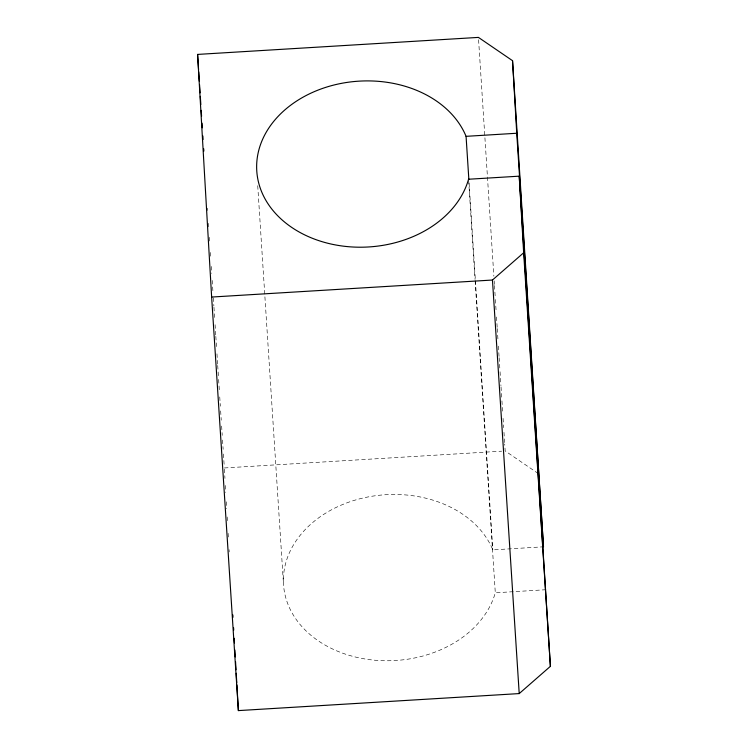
<?xml version="1.0" encoding="UTF-8"?>
<svg xmlns="http://www.w3.org/2000/svg" width="748" height="748" viewBox="0 0 748 748"><rect width="100%" height="100%" fill="white"/><g stroke="black" fill="none" stroke-linecap="round" stroke-linejoin="round"><path stroke-width="0.56" stroke-dasharray="3.74 2.81" d="M224.344 467.968L501.674 451.166M545.965 589.723L495.298 592.79A107.301 83.037 -3.7 0 1 333.094 649.236A107.301 83.037 -3.7 0 1 325.23 513.427A107.301 83.037 -3.7 0 1 492.81 549.883L543.487 546.807M538.336 473.596L505.171 450.951L504.713 443.966M478.58 39.728L493.867 276.208M494.166 280.874L494.4 284.371M494.475 285.53L495.298 298.349M495.372 299.509L496.205 312.327M496.504 316.984L497.186 327.465M497.261 328.634L498.084 341.453M498.392 346.109L499.066 356.59M499.14 357.759L499.973 370.569M500.047 371.737L500.954 385.716M501.029 386.884L501.852 399.694M501.927 400.863L502.759 413.672M503.058 418.338L503.666 427.65M503.965 432.316L504.638 442.797M469.08 182.923L492.81 549.883M468.631 180.408L475.036 279.425M475.111 280.594L495.298 592.79M257.723 185.691L283.492 584.095M207.542 208.187L207.692 210.515M208.524 223.334L208.748 226.831M209.421 237.312L209.73 241.969M210.403 252.459L210.777 258.284M211.31 266.438L211.759 273.422M212.208 280.416L212.89 290.897M213.339 297.891L213.872 306.044M213.947 307.213L214.769 320.022M215.078 324.688L215.751 335.169M215.826 336.329L216.658 349.148M216.957 353.804L217.64 364.295M217.715 365.454L218.538 378.273M218.612 379.432L219.445 392.251M219.744 396.908L220.351 406.229M220.651 410.886L221.249 420.208M221.632 426.033L222.231 435.355M222.53 440.011L223.138 449.333M223.437 453.989L224.11 464.48M224.409 469.136L224.952 478.468M225.354 485.471L225.756 492.465M226.298 501.796L226.7 508.799M227.177 516.962L227.514 522.796M228.121 533.296L228.392 537.962M229.066 549.621L229.197 551.959"/><path stroke-width="1.12" d="M211.637 297.05L492.465 280.033L523.656 252.777L519.224 176.173L468.557 179.239A107.301 83.037 -3.7 0 1 306.353 235.685A107.301 83.037 -3.7 0 1 298.489 99.867A107.301 83.037 -3.7 0 1 466.069 136.332L516.746 133.256L543.487 546.807L512.539 60.691L478.43 37.4L197.594 54.417L211.637 297.05L238.378 710.6L519.215 693.583L550.406 666.328L519.224 176.173M523.656 252.777L550.406 666.328M492.465 280.033L519.215 693.583M466.069 136.332L468.856 179.436M197.594 54.417L198.575 69.564M198.725 71.892L199.333 81.214M199.557 84.711L200.081 92.864M200.305 96.352L200.838 104.514M201.212 110.339L201.586 116.164M202.044 123.149L202.343 127.805M202.867 135.968L203.091 139.455M203.699 148.777L203.849 151.105M512.539 60.691L516.746 133.256M232.843 614.95L232.983 617.278M233.591 627.778L233.722 630.115M234.199 638.278L234.47 642.943M234.872 649.947L235.274 656.94M235.545 661.606L236.022 669.769M236.218 673.275L236.761 682.606M236.901 684.934L238.378 710.6"/></g></svg>
